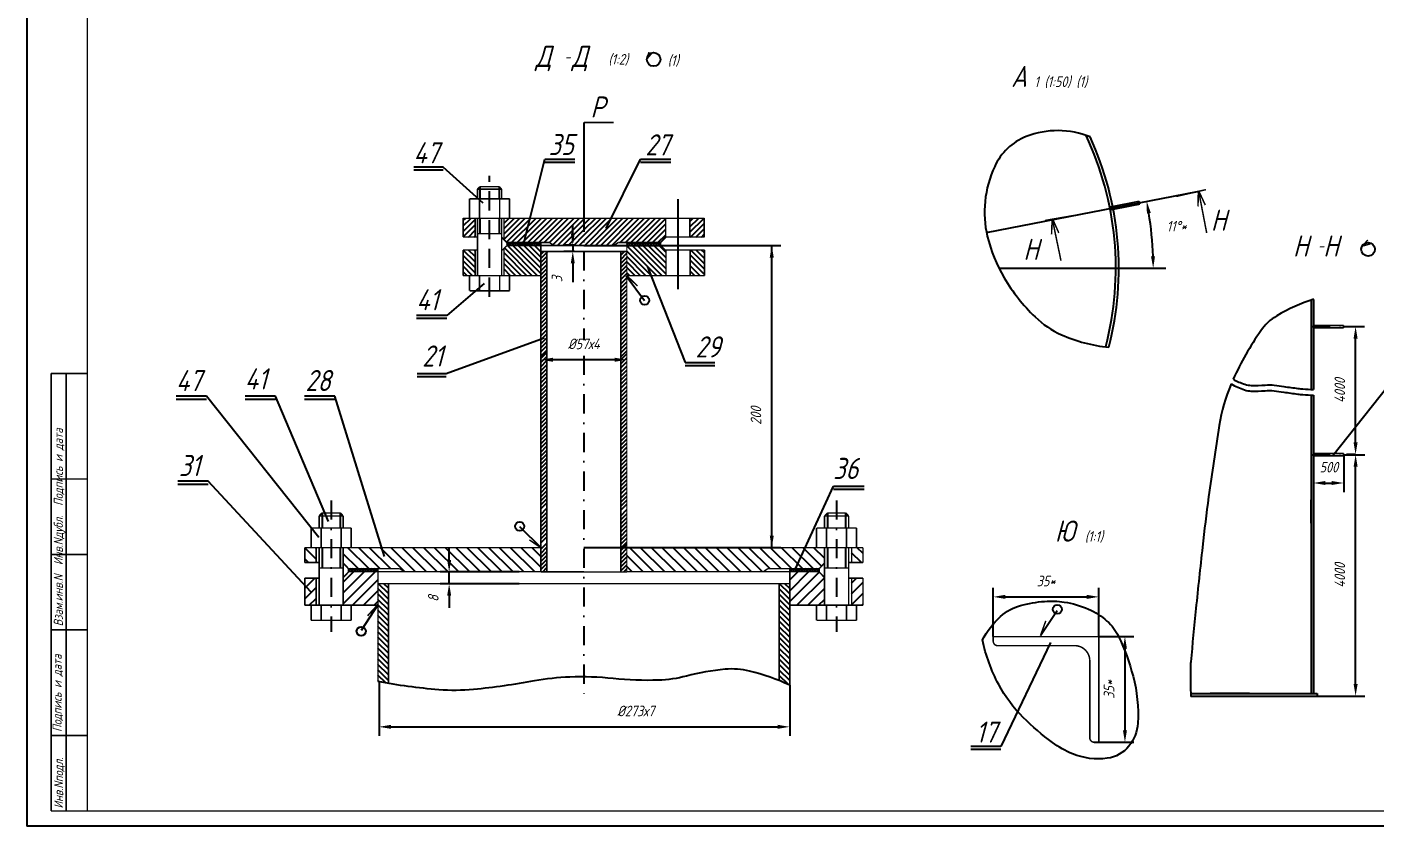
# Model space of a CAD drawing. Extents: x 626 to 1905, y 563 to 1774.
# Drawn here: x 626.7 to 1073.5, y 563.2 to 828 of the extents above; entities that cross this region are included whole.
import ezdxf
from ezdxf.enums import TextEntityAlignment as Align

# ---------------------------------------------------------------- set-up
doc = ezdxf.new("R2010")
doc.units = 0
doc.header["$LTSCALE"] = 0.5
doc.header["$MEASUREMENT"] = 0
doc.linetypes.add('DASHDOT', pattern=[25.4, 12.7, -6.35, 0, -6.35])
doc.linetypes.add('DASHED', pattern=[19.05, 12.7, -6.35])
doc.layers.get('0').update_dxf_attribs({"linetype": 'CONTINUOUS'})
doc.layers.get('DEFPOINTS').update_dxf_attribs({"linetype": 'CONTINUOUS'})
doc.styles.add('ROMANC', font='romanc', dxfattribs={"width": 0.8, "oblique": 15, "height": 3.5})
doc.dimstyles.get("Standard").update_dxf_attribs({"dimtxt": 0.18, "dimasz": 0.18, "dimexe": 0.18, "dimexo": 0.0625, "dimgap": 0.09, "dimtad": 0, "dimtih": 1, "dimtoh": 1, "dimdec": 4, "dimzin": 0, "dimtxsty": 'STANDARD', "dimcen": 0.09, "dimazin": 3, "dimtfac": 1, "dimtdec": 4, "dimtofl": 0, "dimtmove": 0, "dimatfit": 3, "dimtolj": 1, "dimtzin": 0})

# ---------------------------------------------------------------- blocks, each defined once
blk = doc.blocks.new('*X20')
at = {"color": 0}
for p, q in [((1499.02, 1236.34), (1501.02, 1238.34)), ((1499.02, 1235), (1501.02, 1237)), ((1499.02, 1233.65), (1501.02, 1235.65)), ((1499.02, 1232.3), (1501.02, 1234.3)), ((1499.02, 1230.95), (1501.02, 1232.95)), ((1499.02, 1229.61), (1501.02, 1231.61)), ((1499.02, 1228.26), (1501.02, 1230.26)), ((1499.02, 1226.91), (1501.02, 1228.91)), ((1499.02, 1225.57), (1501.02, 1227.57)), ((1499.02, 1224.22), (1501.02, 1226.22)), ((1499.02, 1222.87), (1501.02, 1224.87)), ((1499.02, 1221.53), (1501.02, 1223.53)), ((1499.02, 1220.18), (1501.02, 1222.18)), ((1499.02, 1218.83), (1501.02, 1220.83)), ((1499.02, 1217.48), (1501.02, 1219.48)), ((1499.02, 1216.14), (1501.02, 1218.14)), ((1499.02, 1214.79), (1501.02, 1216.79)), ((1499.02, 1213.44), (1501.02, 1215.44)), ((1499.02, 1212.1), (1501.02, 1214.1)), ((1499.02, 1210.75), (1501.02, 1212.75)), ((1499.02, 1209.4), (1501.02, 1211.4)), ((1499.02, 1208.05), (1501.02, 1210.05)), ((1499.02, 1206.71), (1501.02, 1208.71)), ((1499.02, 1205.36), (1501.02, 1207.36)), ((1499.02, 1204.01), (1501.02, 1206.01)), ((1499.02, 1202.67), (1501.02, 1204.67)), ((1499.02, 1201.32), (1501.02, 1203.32)), ((1499.02, 1199.97), (1501.02, 1201.97)), ((1499.02, 1198.63), (1501.02, 1200.63)), ((1499.02, 1197.28), (1501.02, 1199.28)), ((1499.02, 1195.93), (1501.02, 1197.93)), ((1499.02, 1194.58), (1501.02, 1196.58)), ((1499.02, 1193.24), (1501.02, 1195.24)), ((1499.02, 1191.89), (1501.02, 1193.89)), ((1499.02, 1190.54), (1501.02, 1192.54)), ((1499.02, 1189.2), (1501.02, 1191.2)), ((1499.02, 1187.85), (1501.02, 1189.85)), ((1499.02, 1186.5), (1501.02, 1188.5))]:
    blk.add_line(p, q, dxfattribs=at)
blk = doc.blocks.new('*X19')
at = {"color": 0}
for p, q in [((1525.52, 1235.9), (1527.52, 1237.9)), ((1525.52, 1234.55), (1527.52, 1236.55)), ((1525.52, 1233.21), (1527.52, 1235.21)), ((1525.52, 1231.86), (1527.52, 1233.86)), ((1525.52, 1230.51), (1527.52, 1232.51)), ((1525.52, 1229.17), (1527.52, 1231.17)), ((1525.52, 1227.82), (1527.52, 1229.82)), ((1525.52, 1226.47), (1527.52, 1228.47)), ((1525.52, 1225.13), (1527.52, 1227.13)), ((1525.52, 1223.78), (1527.52, 1225.78)), ((1525.52, 1222.43), (1527.52, 1224.43)), ((1525.52, 1221.08), (1527.52, 1223.08)), ((1525.52, 1219.74), (1527.52, 1221.74)), ((1525.52, 1218.39), (1527.52, 1220.39)), ((1525.52, 1217.04), (1527.52, 1219.04)), ((1525.52, 1215.7), (1527.52, 1217.7)), ((1525.52, 1214.35), (1527.52, 1216.35)), ((1525.52, 1213), (1527.52, 1215)), ((1525.52, 1211.66), (1527.52, 1213.66)), ((1525.52, 1210.31), (1527.52, 1212.31)), ((1525.52, 1208.96), (1527.52, 1210.96)), ((1525.52, 1207.61), (1527.52, 1209.61)), ((1525.52, 1206.27), (1527.52, 1208.27)), ((1525.52, 1204.92), (1527.52, 1206.92)), ((1525.52, 1203.57), (1527.52, 1205.57)), ((1525.52, 1202.23), (1527.52, 1204.23)), ((1525.52, 1200.88), (1527.52, 1202.88)), ((1525.52, 1199.53), (1527.52, 1201.53)), ((1525.52, 1198.18), (1527.52, 1200.18)), ((1525.52, 1196.84), (1527.52, 1198.84)), ((1525.52, 1195.49), (1527.52, 1197.49)), ((1525.52, 1194.14), (1527.52, 1196.14)), ((1525.52, 1192.8), (1527.52, 1194.8)), ((1525.52, 1191.45), (1527.52, 1193.45)), ((1525.52, 1190.1), (1527.52, 1192.1)), ((1525.52, 1188.76), (1527.52, 1190.76)), ((1525.52, 1187.41), (1527.52, 1189.41)), ((1525.52, 1186.06), (1527.52, 1188.06))]:
    blk.add_line(p, q, dxfattribs=at)
blk = doc.blocks.new('*X46')
at = {"color": 0}
for p, q in [((1303.65, 1253.36), (1306.16, 1255.87)), ((1303.65, 1255.15), (1304.37, 1255.87)), ((1343.65, 1252.05), (1347.47, 1255.87)), ((1343.65, 1253.84), (1345.67, 1255.87)), ((1343.65, 1255.64), (1343.88, 1255.87)), ((1343.65, 1250.25), (1349.27, 1255.87)), ((1343.65, 1248.45), (1351.06, 1255.87)), ((1343.92, 1246.93), (1352.86, 1255.87)), ((1345.71, 1246.93), (1354.65, 1255.87)), ((1347.51, 1246.93), (1356.45, 1255.87)), ((1349.31, 1246.93), (1358.25, 1255.87)), ((1351.1, 1246.93), (1360.04, 1255.87)), ((1352.9, 1246.93), (1361.84, 1255.87)), ((1355.64, 1247.87), (1363.64, 1255.87)), ((1357.43, 1247.87), (1365.43, 1255.87)), ((1359.23, 1247.87), (1367.23, 1255.87)), ((1361.02, 1247.87), (1369.02, 1255.87)), ((1362.82, 1247.87), (1370.78, 1255.84)), ((1378.78, 1254.86), (1379.8, 1255.87)), ((1378.78, 1253.06), (1381.6, 1255.87)), ((1378.78, 1251.27), (1383.39, 1255.87)), ((1303.65, 1251.56), (1307.6, 1255.51)), ((1303.65, 1249.76), (1307.6, 1253.71)), ((1305.36, 1249.68), (1307.6, 1251.92)), ((1364.62, 1247.87), (1370.78, 1254.04)), ((1366.41, 1247.87), (1370.78, 1252.25)), ((1378.99, 1249.68), (1383.53, 1254.22)), ((1380.79, 1249.68), (1383.53, 1252.42)), ((1307.15, 1249.68), (1307.6, 1250.12)), ((1368.21, 1247.87), (1370.78, 1250.45)), ((1382.59, 1249.68), (1383.53, 1250.63))]:
    blk.add_line(p, q, dxfattribs=at)
blk = doc.blocks.new('*X47')
at = {"color": 0}
for p, q in [((1317.2, 1248.95), (1324.12, 1255.87)), ((1317.2, 1250.74), (1322.33, 1255.87)), ((1317.2, 1252.54), (1320.53, 1255.87)), ((1317.2, 1254.33), (1318.73, 1255.87)), ((1318.03, 1247.98), (1325.92, 1255.87)), ((1319.71, 1247.87), (1327.71, 1255.87)), ((1321.51, 1247.87), (1329.51, 1255.87)), ((1323.31, 1247.87), (1331.31, 1255.87)), ((1325.1, 1247.87), (1333.1, 1255.87)), ((1326.9, 1247.87), (1334.9, 1255.87)), ((1328.69, 1247.87), (1336.69, 1255.87)), ((1330.49, 1247.87), (1338.49, 1255.87)), ((1332.27, 1247.85), (1340.29, 1255.87)), ((1333.33, 1247.12), (1342.08, 1255.87)), ((1334.88, 1246.87), (1343.65, 1255.64)), ((1336.67, 1246.87), (1343.65, 1253.84)), ((1338.47, 1246.87), (1343.65, 1252.05)), ((1340.27, 1246.87), (1343.65, 1250.25)), ((1342.06, 1246.87), (1343.65, 1248.45))]:
    blk.add_line(p, q, dxfattribs=at)
blk = doc.blocks.new('*X48')
at = {"color": 0}
for p, q in [((1318.15, 1247.21), (1318.82, 1247.87)), ((1318.79, 1246.87), (1318.15, 1247.51)), ((1319.69, 1246.87), (1318.69, 1247.87)), ((1318.71, 1246.87), (1319.71, 1247.87)), ((1320.58, 1246.87), (1319.58, 1247.87)), ((1319.61, 1246.87), (1320.61, 1247.87)), ((1321.48, 1246.87), (1320.48, 1247.87)), ((1320.51, 1246.87), (1321.51, 1247.87)), ((1322.38, 1246.87), (1321.38, 1247.87)), ((1321.41, 1246.87), (1322.41, 1247.87)), ((1323.28, 1246.87), (1322.28, 1247.87)), ((1322.31, 1246.87), (1323.31, 1247.87)), ((1324.18, 1246.87), (1323.18, 1247.87)), ((1323.2, 1246.87), (1324.2, 1247.87)), ((1325.07, 1246.87), (1324.07, 1247.87)), ((1324.1, 1246.87), (1325.1, 1247.87)), ((1325.97, 1246.87), (1324.97, 1247.87)), ((1325, 1246.87), (1326, 1247.87)), ((1326.87, 1246.87), (1325.87, 1247.87)), ((1325.9, 1246.87), (1326.9, 1247.87)), ((1327.77, 1246.87), (1326.77, 1247.87)), ((1326.8, 1246.87), (1327.8, 1247.87)), ((1328.67, 1246.87), (1327.67, 1247.87)), ((1327.69, 1246.87), (1328.69, 1247.87)), ((1329.4, 1247.04), (1328.56, 1247.87)), ((1328.59, 1246.87), (1329.4, 1247.67))]:
    blk.add_line(p, q, dxfattribs=at)
blk = doc.blocks.new('*X49')
at = {"color": 0}
for p, q in [((1357.9, 1247.44), (1358.33, 1247.87)), ((1358.24, 1246.93), (1357.9, 1247.28)), ((1359.14, 1246.93), (1358.2, 1247.87)), ((1358.29, 1246.93), (1359.23, 1247.87)), ((1360.04, 1246.93), (1359.1, 1247.87)), ((1359.19, 1246.93), (1360.13, 1247.87)), ((1360.93, 1246.93), (1359.99, 1247.87)), ((1360.08, 1246.93), (1361.02, 1247.87)), ((1361.83, 1246.93), (1360.89, 1247.87)), ((1360.98, 1246.93), (1361.92, 1247.87)), ((1362.73, 1246.93), (1361.79, 1247.87)), ((1361.88, 1246.93), (1362.82, 1247.87)), ((1363.63, 1246.93), (1362.69, 1247.87)), ((1362.78, 1246.93), (1363.72, 1247.87)), ((1364.53, 1246.93), (1363.59, 1247.87)), ((1363.68, 1246.93), (1364.62, 1247.87)), ((1365.42, 1246.93), (1364.48, 1247.87)), ((1364.57, 1246.93), (1365.51, 1247.87)), ((1366.32, 1246.93), (1365.38, 1247.87)), ((1365.47, 1246.93), (1366.41, 1247.87)), ((1367.22, 1246.93), (1366.28, 1247.87)), ((1366.37, 1246.93), (1367.31, 1247.87)), ((1368.12, 1246.93), (1367.18, 1247.87)), ((1367.27, 1246.93), (1368.21, 1247.87)), ((1369.02, 1246.93), (1368.08, 1247.87)), ((1368.17, 1246.93), (1369.11, 1247.87)), ((1369.12, 1247.73), (1368.97, 1247.87)), ((1369.06, 1246.93), (1369.12, 1246.99))]:
    blk.add_line(p, q, dxfattribs=at)
blk = doc.blocks.new('*X58')
at = {"color": 0}
for p, q in [((1329.4, 1146.2), (1331.4, 1148.2)), ((1329.4, 1144.85), (1331.4, 1146.85)), ((1329.4, 1143.5), (1331.4, 1145.5)), ((1329.4, 1142.16), (1331.4, 1144.16)), ((1355.9, 1145.76), (1357.9, 1147.76)), ((1355.9, 1144.41), (1357.9, 1146.41)), ((1355.9, 1143.06), (1357.9, 1145.06)), ((1329.4, 1140.81), (1331.4, 1142.81)), ((1329.4, 1139.46), (1331.4, 1141.46)), ((1330.01, 1138.73), (1331.4, 1140.12)), ((1355.9, 1141.72), (1357.9, 1143.72)), ((1355.9, 1140.37), (1357.9, 1142.37)), ((1355.9, 1139.02), (1357.9, 1141.02)), ((1356.95, 1138.73), (1357.9, 1139.67)), ((1331.36, 1138.73), (1331.4, 1138.77))]:
    blk.add_line(p, q, dxfattribs=at)
blk = doc.blocks.new('*X75')
at = {"color": 0}
for p, q in [((700.09, 1006.16), (696.34, 1009.91)), ((700.09, 1009.76), (698.43, 1011.41)), ((718.21, 1002.41), (709.09, 1011.53)), ((720.59, 1003.62), (710.82, 1013.39)), ((720.59, 1007.22), (714.25, 1013.55)), ((720.59, 1010.81), (717.84, 1013.55)), ((865.49, 1002.41), (857.09, 1010.81)), ((868.59, 1002.9), (857.93, 1013.55)), ((868.59, 1006.49), (861.53, 1013.55)), ((868.59, 1010.08), (865.12, 1013.55)), ((881.34, 1008.11), (878.04, 1011.41)), ((700.09, 1002.57), (696.34, 1006.32)), ((714.62, 1002.41), (709.09, 1007.94)), ((861.89, 1002.41), (857.09, 1007.22)), ((881.34, 1004.52), (877.59, 1008.27)), ((696.66, 1002.41), (696.34, 1002.73)), ((711.02, 1002.41), (709.09, 1004.35)), ((858.3, 1002.41), (857.09, 1003.62)), ((879.85, 1002.41), (877.59, 1004.68))]:
    blk.add_line(p, q, dxfattribs=at)
blk = doc.blocks.new('*X76')
at = {"color": 0}
for p, q in [((720.59, 1006.16), (723.98, 1009.55)), ((720.59, 1007.95), (722.18, 1009.55)), ((720.59, 1004.36), (724.09, 1007.86)), ((720.59, 1002.57), (724.09, 1006.07)), ((853.59, 1008.05), (855.09, 1009.55)), ((853.59, 1006.25), (856.89, 1009.55)), ((853.59, 1004.45), (857.09, 1007.95)), ((853.59, 1002.66), (857.09, 1006.16)), ((720.59, 1000.77), (724.09, 1004.27)), ((720.59, 998.97), (724.09, 1002.47)), ((853.59, 1000.86), (857.09, 1004.36)), ((853.59, 999.07), (857.09, 1002.57)), ((720.59, 997.18), (724.09, 1000.68)), ((720.59, 995.38), (724.09, 998.88)), ((720.59, 993.58), (724.09, 997.08)), ((853.59, 997.27), (857.09, 1000.77)), ((853.59, 995.47), (857.09, 998.97)), ((853.59, 993.68), (857.09, 997.18)), ((720.59, 991.79), (724.09, 995.29)), ((720.59, 989.99), (724.09, 993.49)), ((853.59, 991.88), (857.09, 995.38)), ((853.59, 990.08), (857.09, 993.58)), ((720.59, 988.2), (724.09, 991.7)), ((720.59, 986.4), (724.09, 989.9)), ((720.59, 984.6), (724.09, 988.1)), ((853.59, 988.29), (857.09, 991.79)), ((853.59, 986.49), (857.09, 989.99)), ((853.59, 984.7), (857.09, 988.2)), ((720.59, 982.81), (724.09, 986.31)), ((720.59, 981.01), (724.09, 984.51)), ((853.59, 982.9), (857.09, 986.4)), ((853.59, 981.1), (857.09, 984.6)), ((720.59, 979.22), (724.09, 982.72)), ((720.59, 977.42), (724.09, 980.92)), ((721.06, 976.1), (724.09, 979.12)), ((853.59, 979.31), (857.09, 982.81)), ((853.59, 977.51), (857.09, 981.01)), ((854.52, 976.65), (857.09, 979.22)), ((856.71, 977.05), (857.09, 977.42))]:
    blk.add_line(p, q, dxfattribs=at)
blk = doc.blocks.new('*X74')
at = {"color": 0}
for p, q in [((696.34, 1019.62), (698.2, 1021.49)), ((696.85, 1016.55), (700.09, 1019.78)), ((709.09, 1018.01), (712.57, 1021.49)), ((710.04, 1015.37), (716.16, 1021.49)), ((712.82, 1014.55), (719.76, 1021.49)), ((716.41, 1014.55), (723.35, 1021.49)), ((720, 1014.55), (726.94, 1021.49)), ((723.59, 1014.55), (730.53, 1021.49)), ((727.18, 1014.55), (734.12, 1021.49)), ((729.78, 1013.55), (737.72, 1021.49)), ((733.37, 1013.55), (741.31, 1021.49)), ((736.96, 1013.55), (744.9, 1021.49)), ((740.55, 1013.55), (748.49, 1021.49)), ((744.14, 1013.55), (752.08, 1021.49)), ((747.74, 1013.55), (755.68, 1021.49)), ((751.33, 1013.55), (759.27, 1021.49)), ((754.92, 1013.55), (762.86, 1021.49)), ((758.51, 1013.55), (766.45, 1021.49)), ((762.1, 1013.55), (770.04, 1021.49)), ((765.7, 1013.55), (773.64, 1021.49)), ((769.29, 1013.55), (774.59, 1018.85)), ((803.09, 1018.61), (805.97, 1021.49)), ((803.09, 1015.02), (809.56, 1021.49)), ((805.21, 1013.55), (813.15, 1021.49)), ((808.8, 1013.55), (816.74, 1021.49)), ((812.39, 1013.55), (820.33, 1021.49)), ((815.99, 1013.55), (823.93, 1021.49)), ((819.58, 1013.55), (827.52, 1021.49)), ((823.17, 1013.55), (831.11, 1021.49)), ((826.76, 1013.55), (834.7, 1021.49)), ((830.35, 1013.55), (838.29, 1021.49)), ((833.95, 1013.55), (841.89, 1021.49)), ((837.54, 1013.55), (845.48, 1021.49)), ((841.13, 1013.55), (849.07, 1021.49)), ((844.72, 1013.55), (852.66, 1021.49)), ((848.32, 1013.55), (856.26, 1021.49)), ((852.91, 1014.55), (859.85, 1021.49)), ((856.5, 1014.55), (863.44, 1021.49)), ((860.09, 1014.55), (867.03, 1021.49)), ((863.68, 1014.55), (868.59, 1019.45)), ((877.59, 1021.27), (877.81, 1021.49)), ((877.59, 1017.68), (881.34, 1021.43)), ((772.88, 1013.55), (774.59, 1015.26)), ((880.05, 1016.55), (881.34, 1017.83))]:
    blk.add_line(p, q, dxfattribs=at)
blk = doc.blocks.new('*X77')
at = {"color": 0}
for p, q in [((710.84, 1014.37), (711.02, 1014.55)), ((711.56, 1013.55), (710.84, 1014.27)), ((710.92, 1013.55), (711.92, 1014.55)), ((712.45, 1013.55), (711.45, 1014.55)), ((711.82, 1013.55), (712.82, 1014.55)), ((713.35, 1013.55), (712.35, 1014.55)), ((712.71, 1013.55), (713.71, 1014.55)), ((714.25, 1013.55), (713.25, 1014.55)), ((713.61, 1013.55), (714.61, 1014.55)), ((715.15, 1013.55), (714.15, 1014.55)), ((714.51, 1013.55), (715.51, 1014.55)), ((716.05, 1013.55), (715.05, 1014.55)), ((715.41, 1013.55), (716.41, 1014.55)), ((716.94, 1013.55), (715.94, 1014.55)), ((716.31, 1013.55), (717.31, 1014.55)), ((717.84, 1013.55), (716.84, 1014.55)), ((717.2, 1013.55), (718.2, 1014.55)), ((718.74, 1013.55), (717.74, 1014.55)), ((718.1, 1013.55), (719.1, 1014.55)), ((719.64, 1013.55), (718.64, 1014.55)), ((719, 1013.55), (720, 1014.55)), ((720.54, 1013.55), (719.54, 1014.55)), ((720.59, 1014.4), (720.43, 1014.55)), ((857.09, 1014.24), (857.4, 1014.55)), ((857.93, 1013.55), (857.09, 1014.4)), ((857.3, 1013.55), (858.3, 1014.55)), ((858.83, 1013.55), (857.83, 1014.55)), ((858.19, 1013.55), (859.19, 1014.55)), ((859.73, 1013.55), (858.73, 1014.55)), ((859.09, 1013.55), (860.09, 1014.55)), ((860.63, 1013.55), (859.63, 1014.55)), ((859.99, 1013.55), (860.99, 1014.55)), ((861.53, 1013.55), (860.53, 1014.55)), ((860.89, 1013.55), (861.89, 1014.55)), ((862.42, 1013.55), (861.42, 1014.55)), ((861.79, 1013.55), (862.79, 1014.55)), ((863.32, 1013.55), (862.32, 1014.55)), ((862.68, 1013.55), (863.68, 1014.55)), ((864.22, 1013.55), (863.22, 1014.55)), ((863.58, 1013.55), (864.58, 1014.55)), ((865.12, 1013.55), (864.12, 1014.55)), ((864.48, 1013.55), (865.48, 1014.55)), ((866.02, 1013.55), (865.02, 1014.55)), ((865.38, 1013.55), (866.38, 1014.55)), ((866.83, 1013.64), (865.91, 1014.55)), ((866.83, 1014.53), (866.81, 1014.55)), ((719.9, 1013.55), (720.59, 1014.24)), ((866.28, 1013.55), (866.83, 1014.11))]:
    blk.add_line(p, q, dxfattribs=at)
blk = doc.blocks.new('*D78')
at = {"color": 0, "linetype": 'BYBLOCK'}
for p, q in [((1639.75, 1017.43), (1639.75, 1021.43)), ((1663, 1013.43), (1636.75, 1013.43)), ((1639.75, 1009.53), (1639.75, 1013.43)), ((1663, 1009.53), (1636.75, 1009.53)), ((1639.75, 1005.53), (1639.75, 1001.53))]:
    blk.add_line(p, q, dxfattribs=at)
for points in [[(1639.08, 1017.43), (1640.42, 1017.43), (1639.75, 1013.43)], [(1639.08, 1005.53), (1640.42, 1005.53), (1639.75, 1009.53)]]:
    blk.add_solid(points, dxfattribs=at)
at = {"layer": 'DEFPOINTS', "color": 0, "linetype": 'BYBLOCK'}
for p in [(1639.75, 1013.43), (1663, 1013.43), (1663, 1009.53)]:
    blk.add_point(p, dxfattribs=at)
at = {"color": 0, "linetype": 'BYBLOCK', "style": 'ROMANC', "oblique": 15, "width": 0.8}
blk.add_text('8', height=3.5, rotation=90, dxfattribs=at).set_placement((1636.25, 1004.65), align=Align.CENTER)
blk = doc.blocks.new('*D79')
at = {"color": 0, "linetype": 'BYBLOCK'}
for p, q in [((1032.95, 933.97), (1032.95, 916.03)), ((1169.08, 932.8), (1169.08, 916.03)), ((1036.95, 919.03), (1165.08, 919.03))]:
    blk.add_line(p, q, dxfattribs=at)
for points in [[(1036.95, 919.7), (1036.95, 918.36), (1032.95, 919.03)], [(1165.08, 919.7), (1165.08, 918.36), (1169.08, 919.03)]]:
    blk.add_solid(points, dxfattribs=at)
at = {"layer": 'DEFPOINTS', "color": 0, "linetype": 'BYBLOCK'}
for p in [(1032.95, 933.97), (1169.08, 932.8), (1169.08, 919.03)]:
    blk.add_point(p, dxfattribs=at)
at = {"color": 0, "linetype": 'BYBLOCK', "style": 'ROMANC', "oblique": 15, "width": 0.8}
blk.add_text('%%c273х7', height=3.5, dxfattribs=at).set_placement((1118.03, 922.53), align=Align.CENTER)
blk = doc.blocks.new('*D122')
at = {"color": 0, "linetype": 'BYBLOCK'}
for p, q in [((1367.11, 874.43), (1374.1, 874.43)), ((1371.1, 798.43), (1371.1, 870.43)), ((1358.33, 794.43), (1374.1, 794.43))]:
    blk.add_line(p, q, dxfattribs=at)
for points in [[(1370.43, 870.43), (1371.77, 870.43), (1371.1, 874.43)], [(1370.43, 798.43), (1371.77, 798.43), (1371.1, 794.43)]]:
    blk.add_solid(points, dxfattribs=at)
at = {"layer": 'DEFPOINTS', "color": 0, "linetype": 'BYBLOCK'}
for p in [(1367.11, 874.43), (1371.1, 874.43), (1358.33, 794.43)]:
    blk.add_point(p, dxfattribs=at)
at = {"color": 0, "linetype": 'BYBLOCK', "style": 'ROMANC', "oblique": 15, "width": 0.8}
blk.add_text('4000', height=3.5, rotation=90, dxfattribs=at).set_placement((1367.6, 834.43), align=Align.CENTER)
blk = doc.blocks.new('*D123')
at = {"color": 0, "linetype": 'BYBLOCK'}
for p, q in [((1367.11, 916.87), (1374.09, 916.87)), ((1371.09, 878.5), (1371.09, 912.87)), ((1371.09, 874.5), (1368.09, 874.5))]:
    blk.add_line(p, q, dxfattribs=at)
for points in [[(1370.42, 912.87), (1371.76, 912.87), (1371.09, 916.87)], [(1370.42, 878.5), (1371.76, 878.5), (1371.09, 874.5)]]:
    blk.add_solid(points, dxfattribs=at)
at = {"layer": 'DEFPOINTS', "color": 0, "linetype": 'BYBLOCK'}
for p in [(1367.11, 916.87), (1371.09, 916.87), (1371.09, 874.5)]:
    blk.add_point(p, dxfattribs=at)
at = {"color": 0, "linetype": 'BYBLOCK', "style": 'ROMANC', "oblique": 15, "width": 0.8}
blk.add_text('4000', height=3.5, rotation=90, dxfattribs=at).set_placement((1367.59, 895.68), align=Align.CENTER)
blk = doc.blocks.new('*D124')
at = {"color": 0, "linetype": 'BYBLOCK'}
for p, q in [((1357.09, 874.31), (1357.09, 862.04)), ((1367.14, 874.31), (1367.14, 862.04)), ((1361.09, 865.04), (1363.14, 865.04))]:
    blk.add_line(p, q, dxfattribs=at)
for points in [[(1361.09, 865.71), (1361.09, 864.37), (1357.09, 865.04)], [(1363.14, 865.71), (1363.14, 864.37), (1367.14, 865.04)]]:
    blk.add_solid(points, dxfattribs=at)
at = {"layer": 'DEFPOINTS', "color": 0, "linetype": 'BYBLOCK'}
for p in [(1357.09, 874.31), (1367.14, 874.31), (1367.14, 865.04)]:
    blk.add_point(p, dxfattribs=at)
at = {"color": 0, "linetype": 'BYBLOCK', "style": 'ROMANC', "oblique": 15, "width": 0.8}
blk.add_text('500', height=3.5, dxfattribs=at).set_placement((1362.22, 868.54), align=Align.CENTER)
blk = doc.blocks.new('*D125')
at = {"color": 0, "linetype": 'BYBLOCK'}
for p, q in [((1350.21, 710.59), (1350.21, 726.75)), ((1385.21, 710.59), (1385.21, 726.75)), ((1354.21, 723.75), (1381.21, 723.75))]:
    blk.add_line(p, q, dxfattribs=at)
for points in [[(1354.21, 724.42), (1354.21, 723.08), (1350.21, 723.75)], [(1381.21, 724.42), (1381.21, 723.08), (1385.21, 723.75)]]:
    blk.add_solid(points, dxfattribs=at)
at = {"layer": 'DEFPOINTS', "color": 0, "linetype": 'BYBLOCK'}
for p in [(1385.21, 723.75), (1350.21, 710.59), (1385.21, 710.59)]:
    blk.add_point(p, dxfattribs=at)
at = {"color": 0, "linetype": 'BYBLOCK', "style": 'ROMANC', "oblique": 15, "width": 0.8}
blk.add_text('35*', height=3.5, dxfattribs=at).set_placement((1367.71, 727.25), align=Align.CENTER)
blk = doc.blocks.new('*D126')
at = {"color": 0, "linetype": 'BYBLOCK'}
for p, q in [((1385.21, 710.59), (1396.86, 710.59)), ((1393.86, 706.59), (1393.86, 679.57)), ((1383.71, 675.57), (1396.86, 675.57))]:
    blk.add_line(p, q, dxfattribs=at)
for points in [[(1393.19, 706.59), (1394.53, 706.59), (1393.86, 710.59)], [(1393.19, 679.57), (1394.53, 679.57), (1393.86, 675.57)]]:
    blk.add_solid(points, dxfattribs=at)
at = {"layer": 'DEFPOINTS', "color": 0, "linetype": 'BYBLOCK'}
for p in [(1385.21, 710.59), (1383.71, 675.57), (1393.86, 675.57)]:
    blk.add_point(p, dxfattribs=at)
at = {"color": 0, "linetype": 'BYBLOCK', "style": 'ROMANC', "oblique": 15, "width": 0.8}
blk.add_text('35*', height=3.5, rotation=90, dxfattribs=at).set_placement((1390.36, 693.08), align=Align.CENTER)

msp = doc.modelspace()

# ---------------------------------------------------------------- linework, layer by layer
for p, q in [((626.71, 1157.2), (626.71, 563.2)), ((791.23, 755.97), (798.3, 784.27)), ((798.3, 784.27), (808.35, 784.27)), ((798.3, 783.27), (808.35, 783.27)), ((818.63, 761.22), (830.05, 784.27)), ((830.05, 784.27), (840.1, 784.27)), ((830.05, 783.27), (840.1, 783.27)), ((764.71, 781.53), (754.89, 781.53)), ((764.71, 780.53), (754.89, 780.53)), ((777.95, 769.66), (764.71, 781.53)), ((776.82, 775.15), (776.82, 771.19)), ((783.23, 775.15), (783.23, 771.19)), ((944.75218, 759.86895), (1014.65381, 773.53536)), ((776.82, 764.33), (776.82, 759.46)), ((783.23, 764.33), (783.23, 759.76)), ((832.38, 748.59), (844.85, 716.8)), ((948.89301, 748.05), (1004.2, 748.05)), ((778.21, 742.96), (765.87, 732.46)), ((825.26425, 745.50102), (831.41504, 737.42662)), ((1052.30845, 737.49094), (1052.30845, 707.88303)), ((1053.10845, 737.75197), (1053.10845, 707.83956)), ((765.87, 732.46), (755.83, 732.46)), ((765.87, 731.46), (755.83, 731.46)), ((798.08, 724.93), (765.65, 713.06)), ((844.85, 716.8), (854.74, 716.8)), ((844.85, 715.8), (854.74, 715.8)), ((1059.48, 685.97), (1082.86, 715.37)), ((765.65, 713.06), (756.05, 713.06)), ((765.65, 712.06), (756.05, 712.06)), ((1052.30845, 706.00848), (1052.30845, 607.08)), ((1053.10845, 705.96547), (1053.10845, 617.19)), ((686.23, 705.62), (676.13, 705.62)), ((686.23, 704.62), (676.13, 704.62)), ((723.46, 658.85), (686.23, 705.62)), ((709.1, 705.62), (698.99, 705.62)), ((709.1, 704.62), (698.99, 704.62)), ((726.65, 664.17), (709.1, 705.62)), ((728.77, 705.62), (718.67, 705.62)), ((728.77, 704.62), (718.67, 704.62)), ((745.26, 652.48), (728.77, 705.62)), ((686.76, 677.45), (676.66, 677.45)), ((686.76, 676.45), (676.66, 676.45)), ((720.8, 640.78), (686.76, 677.45)), ((881.3, 648.22), (894.06, 675.86)), ((894.06, 675.86), (904.17, 675.86)), ((894.06, 674.86), (904.17, 674.86)), ((724.58, 666.97), (724.58, 662.16)), ((730.56, 666.8), (730.56, 661.82)), ((892.01, 666.8), (892.01, 661.82)), ((897.99, 666.97), (897.99, 662.16)), ((797.39, 655.21), (790.04, 662.35)), ((724.58, 655.52), (724.58, 648.55)), ((730.56, 655.52), (730.56, 648.88)), ((892.01, 655.52), (892.01, 648.88)), ((897.99, 655.52), (897.99, 648.55)), ((1053.10845, 641.80986), (1053.10845, 612.89)), ((742.99906, 636.56461), (737.44443, 627.95367)), ((962.64621, 626.34197), (968.195, 634.65955)), ((965.98666, 623.99155), (949.50433, 589.55176)), ((1053.10845, 616.97), (1053.10845, 607.08)), ((1012.42776, 607.08), (1054.30845, 607.08)), ((1012.44535, 606.28), (1054.30845, 606.28)), ((1054.30845, 607.08), (1054.30845, 606.28)), ((949.50433, 589.55176), (939.51505, 589.55176)), ((949.50433, 588.55176), (939.51505, 588.55176)), ((1467.71, 563.2), (626.71, 563.2))]:
    msp.add_line(p, q)
at = {"linetype": 'CONTINUOUS'}
msp.add_line((811.285, 796.39), (811.285, 764.602), dxfattribs=at)
at = {"color": 0, "linetype": 'DASHED'}
msp.add_line((780.035, 738.64742), (780.035, 778.73264), dxfattribs=at)
at = {"color": 0, "linetype": 'BYBLOCK'}
for p, q in [((842.535, 741.1), (842.535, 770.98)), ((807.617, 758.305), (807.617, 762.305)), ((808.394, 755.685), (804.617, 755.685)), ((807.617, 756.825), (807.617, 758.846)), ((807.617, 755.685), (807.617, 753.664)), ((811.285, 755.662), (876.57, 755.662)), ((873.57, 655.462), (873.57, 755.662)), ((808.238, 753.664), (804.617, 753.664)), ((873.57, 718.99), (873.57, 751.602)), ((807.617, 749.664), (807.617, 745.664)), ((807.617, 745.664), (807.617, 743.42746)), ((821.535, 717.75), (801.035, 717.75)), ((1052.33149, 663.52753), (1052.33149, 671.36662)), ((811.285, 655.462), (876.57, 655.462)), ((1031.90845, 607.08), (1018.86867, 607.08))]:
    msp.add_line(p, q, dxfattribs=at)
at = {"linetype": 'DASHDOT'}
for p, q in [((811.285, 766.49), (811.285, 724.27)), ((1052.2869, 728.72), (1063.60923, 728.72)), ((811.285, 719.09), (811.285, 606.07)), ((1052.2869, 686.28), (1063.60923, 686.28)), ((727.535, 671.1), (727.535, 627.53)), ((895.035, 671.1), (895.035, 627.53))]:
    msp.add_line(p, q, dxfattribs=at)
at = {"color": 0}
for p, q in [((795.95568, 745.602), (785.95568, 755.602)), ((797.026, 746.32773), (787.75173, 755.602)), ((797.026, 748.12378), (789.54778, 755.602)), ((797.026, 749.91983), (791.34383, 755.602)), ((797.026, 751.71588), (793.13988, 755.602)), ((797.026, 753.51193), (794.93593, 755.602)), ((797.026, 755.30798), (796.73198, 755.602)), ((835.4688, 745.602), (825.526, 755.5448)), ((837.26486, 745.602), (827.26486, 755.602)), ((838.535, 746.12791), (829.06091, 755.602)), ((838.535, 747.92396), (830.85696, 755.602)), ((838.535, 749.72001), (832.65301, 755.602)), ((838.535, 751.51606), (834.44906, 755.602)), ((838.535, 753.31211), (836.24511, 755.602)), ((775.235, 748.36216), (771.285, 752.31216)), ((775.235, 750.15822), (771.29122, 754.102)), ((775.235, 751.95427), (773.08727, 754.102)), ((775.235, 753.75032), (774.88332, 754.102)), ((792.36357, 745.602), (784.835, 753.13057)), ((790.56752, 745.602), (784.835, 751.33452)), ((794.15963, 745.602), (784.97255, 754.78908)), ((799.33928, 753.611), (797.026, 751.29772)), ((797.99225, 753.611), (797.026, 752.64475)), ((799.026, 751.95068), (797.026, 749.95068)), ((823.535, 752.36954), (824.77646, 753.611)), ((823.535, 751.0225), (825.535, 753.0225)), ((823.535, 749.67546), (825.535, 751.67546)), ((833.67275, 745.602), (825.526, 753.74875)), ((831.8767, 745.602), (825.526, 751.9527)), ((851.285, 747.74632), (846.535, 752.49632)), ((851.285, 745.95027), (846.535, 750.70027)), ((851.285, 749.54237), (846.72537, 754.102)), ((851.285, 751.33842), (848.52142, 754.102)), ((851.285, 753.13447), (850.31747, 754.102)), ((775.235, 746.56611), (771.285, 750.51611)), ((774.40306, 745.602), (771.285, 748.72006)), ((772.60701, 745.602), (771.285, 746.92401)), ((788.77147, 745.602), (784.835, 749.53847)), ((786.97542, 745.602), (784.835, 747.74242)), ((799.026, 750.60364), (797.026, 748.60364)), ((799.026, 749.2566), (797.026, 747.2566)), ((799.026, 747.90956), (797.026, 745.90956)), ((799.026, 746.56252), (797.026, 744.56252)), ((823.535, 748.32842), (825.535, 750.32842)), ((823.535, 746.98138), (825.535, 748.98138)), ((823.535, 745.63434), (825.535, 747.63434)), ((823.535, 744.28731), (825.535, 746.28731)), ((830.08065, 745.602), (825.526, 750.15665)), ((828.2846, 745.602), (825.526, 748.3606)), ((826.48855, 745.602), (825.526, 746.56455)), ((849.83721, 745.602), (846.535, 748.90421)), ((848.04116, 745.602), (846.535, 747.10816)), ((799.026, 745.21548), (797.026, 743.21548)), ((799.026, 743.86845), (797.026, 741.86845)), ((799.026, 742.52141), (797.026, 740.52141)), ((823.535, 742.94027), (825.535, 744.94027)), ((823.535, 741.59323), (825.535, 743.59323)), ((823.535, 740.24619), (825.535, 742.24619)), ((799.026, 741.17437), (797.026, 739.17437)), ((799.026, 739.82733), (797.026, 737.82733)), ((799.026, 738.48029), (797.026, 736.48029)), ((823.535, 738.89915), (825.535, 740.89915)), ((823.535, 737.55211), (825.535, 739.55211)), ((823.535, 736.20507), (825.535, 738.20507)), ((799.026, 737.13325), (797.026, 735.13325)), ((799.026, 735.78622), (797.026, 733.78622)), ((799.026, 734.43918), (797.026, 732.43918)), ((799.026, 733.09214), (797.026, 731.09214)), ((823.535, 734.85804), (825.535, 736.85804)), ((823.535, 733.511), (825.535, 735.511)), ((823.535, 732.16396), (825.535, 734.16396)), ((823.535, 730.81692), (825.535, 732.81692)), ((799.026, 731.7451), (797.026, 729.7451)), ((799.026, 730.39806), (797.026, 728.39806)), ((799.026, 729.05102), (797.026, 727.05102)), ((823.535, 729.46988), (825.535, 731.46988)), ((823.535, 728.12284), (825.535, 730.12284)), ((823.535, 726.77581), (825.535, 728.77581)), ((799.026, 727.70399), (797.026, 725.70399)), ((799.026, 726.35299), (797.026, 724.35299)), ((799.026, 725.00991), (797.026, 723.00991)), ((823.535, 725.42877), (825.535, 727.42877)), ((823.535, 724.08173), (825.535, 726.08173)), ((823.535, 722.73469), (825.535, 724.73469)), ((799.026, 723.66287), (797.026, 721.66287)), ((799.026, 722.31583), (797.026, 720.31583)), ((799.026, 720.96879), (797.026, 718.96879)), ((823.535, 721.38765), (825.535, 723.38765)), ((823.535, 720.04061), (825.535, 722.04061)), ((823.535, 718.69358), (825.535, 720.69358)), ((797.035, 666.50027), (799.035, 668.50027)), ((797.035, 665.15323), (799.035, 667.15323)), ((797.035, 663.80619), (799.035, 665.80619)), ((823.535, 666.0595), (825.535, 668.0595)), ((823.535, 664.71246), (825.535, 666.71246)), ((797.035, 662.45915), (799.035, 664.45915)), ((797.035, 661.11211), (799.035, 663.11211)), ((797.035, 659.76507), (799.035, 661.76507)), ((823.535, 663.36542), (825.535, 665.36542)), ((823.535, 662.01838), (825.535, 664.01838)), ((823.535, 660.67134), (825.535, 662.67134)), ((823.535, 659.32431), (825.535, 661.32431)), ((797.035, 658.41804), (799.035, 660.41804)), ((797.035, 657.071), (799.035, 659.071)), ((823.535, 657.97727), (825.535, 659.97727)), ((823.535, 656.63023), (825.535, 658.63023)), ((823.535, 655.28319), (825.535, 657.28319))]:
    msp.add_line(p, q, dxfattribs=at)
at = {"const_width": 0.5}
for points in [[(646.71, 568.2), (646.71, 1152.2)], [(832.12601, 817.39891), (833.76604, 819.30291)], [(832.16, 817.38), (832.89363, 819.71429)], [(1007.14183, 807.14), (1007.14183, 807.14)], [(811.285, 796.39), (821.19, 796.39)], [(775.99, 774.27), (776.822, 775.102)], [(776.035, 774.302), (784.035, 774.302)], [(776.822, 775.102), (783.238, 775.102)], [(784.07, 774.27), (783.238, 775.102)], [(1017.46222, 774.11862), (1007.63067, 771.874)], [(1014.95106, 773.6006), (1014.8364, 768.53497)], [(1015.04104, 773.70133), (1017.71625, 759.77662)], [(1015.11574, 773.63485), (1017.2403, 769.03484)], [(773.405, 771.102), (786.665, 771.102)], [(985.58347, 768.36131), (995.39776, 770.28009)], [(985.77534, 767.37989), (995.58964, 769.29868)], [(771.285, 764.75), (771.285, 758.408)], [(771.285, 764.602), (851.175, 764.602)], [(851.175, 764.75), (851.175, 758.408)], [(964.14309, 763.9048), (974.08169, 765.61421)], [(966.49514, 764.36073), (966.30324, 759.29743)], [(966.53853, 764.45083), (969.42476, 750.56832)], [(966.66033, 764.39246), (968.71449, 759.76059)], [(776.035, 759.532), (784.035, 759.532)], [(771.285, 758.408), (776.035, 758.408)], [(785.748, 756.636), (783.97479, 758.408)], [(784.035, 758.408), (784.285, 758.408)], [(785.748, 755.564), (784.278, 754.095)], [(785.785, 756.602), (799.87756, 756.602)], [(785.785, 755.602), (836.785, 755.602)], [(785.79, 756.62), (785.79, 755.64)], [(799.87756, 756.602), (801.33, 755.6)], [(822.66244, 756.602), (821.21, 755.6)], [(836.755, 756.602), (822.66244, 756.602)], [(836.72, 756.636), (838.49321, 758.408)], [(836.72, 755.564), (838.19, 754.095)], [(836.76, 756.62), (836.76, 755.66)], [(851.175, 758.408), (838.175, 758.408)], [(838.183, 758.408), (851.285, 758.408)], [(1069.48601, 755.55891), (1071.12604, 757.46291)], [(1069.54526, 755.46681), (1071.95784, 756.16991)], [(771.285, 745.602), (771.285, 754.102)], [(771.285, 754.102), (776.035, 754.102)], [(784.035, 754.102), (784.285, 754.102)], [(797.026, 753.611), (825.526, 753.611)], [(838.183, 754.102), (851.285, 754.102)], [(851.285, 745.602), (851.285, 754.102)], [(771.285, 745.602), (797.026, 745.602)], [(825.45829, 745.67651), (829.07912, 742.18455)], [(825.526, 745.602), (851.285, 745.602)], [(773.405, 740.602), (786.665, 740.602)], [(1053.0869, 729.12), (1053.0869, 728.32)], [(1063.0869, 729.12), (1063.0869, 728.32)], [(634.71, 568.2), (634.71, 713.2)], [(646.71, 713.2), (634.71, 713.2)], [(639.71, 568.2), (639.71, 713.2)], [(1053.0869, 686.68), (1053.0869, 685.88)], [(1063.0869, 686.68), (1063.0869, 685.88)], [(646.71, 678.2), (634.71, 678.2)], [(723.52, 665.96), (724.51198, 666.962)], [(731.535, 665.962), (723.535, 665.962)], [(730.54802, 666.962), (724.51198, 666.962)], [(731.54, 665.96), (730.54802, 666.962)], [(891.03, 665.96), (892.02198, 666.962)], [(891.035, 665.962), (899.035, 665.962)], [(892.02198, 666.962), (898.05802, 666.962)], [(899.05, 665.96), (898.05802, 666.962)], [(734.165, 661.962), (720.905, 661.962)], [(888.405, 661.962), (901.665, 661.962)], [(797.39, 655.21), (793.24, 658.03)], [(646.71, 653.2), (634.71, 653.2)], [(797.035, 655.462), (718.785, 655.462)], [(903.785, 655.462), (825.535, 655.462)], [(731.535, 648.712), (723.535, 648.712)], [(733.285, 648.522), (731.535, 650.31049)], [(733.29, 648.54), (733.29, 647.38)], [(750.28, 648.53), (751.73, 647.52)], [(872.29, 648.53), (870.84, 647.52)], [(889.28, 648.54), (889.28, 647.38)], [(889.285, 648.522), (891.035, 650.31049)], [(891.035, 648.712), (899.035, 648.712)], [(733.285, 647.378), (731.535, 645.58951)], [(797.035, 647.382), (825.535, 647.382)], [(889.285, 647.378), (891.035, 645.58951)], [(742.99906, 636.56461), (739.59015, 632.883)], [(962.64621, 626.34197), (964.38021, 631.19389)], [(646.71, 628.2), (634.71, 628.2)], [(946.96952, 625.98806), (981.96952, 625.98806)], [(946.96952, 625.98806), (946.96952, 624.30684)], [(981.96952, 625.98806), (981.96952, 590.98806)], [(948.2362, 622.98806), (973.96952, 622.98806)], [(978.96952, 617.98806), (978.96952, 592.46806)], [(646.71, 593.2), (634.71, 593.2)], [(980.46952, 590.96806), (981.96952, 590.96806)], [(1462.71, 568.2), (634.71, 568.2)]]:
    msp.add_lwpolyline(points, dxfattribs=at)
for points in [[(979.0715, 791.60288, 0.191555683), (957.92928, 791.72026, 0.194143029), (947.45, 781.83, 0.081591509), (944.25508, 770.19407, 0.085602478), (945.01, 758.71, 0.074494608), (950.61608, 744.88116, 0.06730033), (960.84, 731.93, 0.087862976), (969.58058, 726.04136, 0.079505505), (985.26531, 721.88714)], [(1053.26, 737.8, 0.05759192), (1040.93669, 732.28792, 0.107835082), (1035.62, 727.33, 0.044738522), (1026.50319, 711.2601, 0.064819533)], [(1026.50319, 711.2601, 0.038533444), (1030.37645, 709.62574, 0.070568988), (1032.48, 709.24, 0.03261431), (1037.12687, 709.35503, -0.050893455), (1040.11, 709.32, -0.010270884), (1043.31199, 708.8884, 0.00705371), (1047.97, 708.23, 0.012608917), (1049.63714, 708.06089, 0.006103269), (1053.10845, 707.83956)], [(1025.81579, 709.71323, 0.063308705), (1021.83, 695.91, 0.004575806), (1018.36824, 672.28782, 0.006528124), (1016.31, 655.68, 0.002267152), (1014.14534, 635.27956, 0.002627579), (1012.45, 617.66, 0.022671018), (1012.34188, 615.2766, 0.005878265), (1012.45, 606.08)], [(1025.81579, 709.71323, 0.044841459), (1030.29645, 707.75574, 0.070568988), (1032.4, 707.37, 0.03261431), (1037.04687, 707.48503, -0.050893455), (1040.03, 707.45, -0.010270884), (1043.23199, 707.0184, 0.00705371), (1047.89, 706.36, 0.012608917), (1049.55714, 706.19089, 0.006243825), (1053.10845, 705.96547)], [(943.37383, 624.86262, -0.088514355), (949.4103, 632.66778, -0.117616943), (955.95937, 636.26057, -0.0467229), (963.98409, 637.67302, -0.0583584), (970.5114, 637.43966, -0.066511448), (978.53942, 635.08637, -0.076487662), (984.67013, 631.15114, -0.101671571), (988.49344, 626.06737, -0.045660099), (993.32268, 612.87512, -0.079907355), (994.89098, 597.27329, -0.156737763), (991.94614, 589.68618, -0.190688508), (984.7872, 585.65579, -0.132405964), (973.26448, 587.13147, -0.060778809), (966.59017, 590.8829, -0.036598592), (956.94261, 599.11897, -0.076630949), (948.77185, 610.13833, -0.066939294), (943.37383, 624.86262)], [(879.535, 609.84764, 0.050542247), (866.22318, 614.55572, 0.083722657), (858.11, 615.14, 0.039462557), (845.28409, 612.88486, -0.054745008), (835.98, 611.54, -0.03537178), (821.00995, 612.08731, 0.036856736), (806.64, 612.57, 0.034799835), (794.87924, 611.27496, -0.020222072), (774.73, 608.46, -0.045045238), (763.18198, 608.3637, -0.026350778), (743.035, 611.08748)]]:
    msp.add_lwpolyline(points, format="xyb")
at = {"color": 0, "linetype": 'BYBLOCK', "const_width": 0.5}
for points in [[(776.035, 771.102), (776.035, 774.315)], [(784.035, 771.102), (784.035, 774.305)], [(773.405, 764.602), (773.405, 771.102)], [(776.705, 764.602), (776.705, 771.102)], [(783.365, 764.602), (783.365, 771.102)], [(786.665, 764.602), (786.665, 771.102)], [(775.235, 758.408), (775.235, 764.602)], [(776.035, 764.75), (776.035, 758.408)], [(776.035, 745.602), (776.035, 764.602)], [(784.035, 764.75), (784.035, 758.408)], [(784.035, 745.602), (784.035, 764.602)], [(784.835, 757.54838), (784.835, 764.602)], [(838.425, 764.75), (838.425, 758.408)], [(846.425, 764.75), (846.425, 758.408)], [(775.235, 745.602), (775.235, 754.102)], [(776.035, 745.602), (776.035, 754.102)], [(784.035, 745.602), (784.035, 754.102)], [(784.835, 745.602), (784.835, 754.65162)], [(838.535, 745.602), (838.535, 754.102)], [(846.535, 745.602), (846.535, 754.102)], [(773.405, 740.602), (773.405, 745.602)], [(776.705, 740.602), (776.705, 745.602)], [(783.365, 740.602), (783.365, 745.602)], [(786.665, 740.602), (786.665, 745.602)], [(723.535, 650.522), (718.785, 650.522)], [(750.29149, 648.522), (733.285, 648.522)], [(872.27851, 648.522), (889.285, 648.522)], [(899.035, 650.522), (903.785, 650.522)], [(723.535, 645.378), (718.785, 645.378)], [(751.72713, 647.522), (733.285, 647.522)], [(811.285, 643.522), (743.035, 643.522)], [(811.285, 647.522), (751.72713, 647.522)], [(811.285, 643.522), (879.535, 643.522)], [(825.535, 647.522), (889.285, 647.522)], [(899.035, 645.378), (903.785, 645.378)], [(743.035, 636.378), (718.785, 636.378)], [(879.535, 636.378), (903.785, 636.378)], [(734.165, 631.378), (720.905, 631.378)], [(888.405, 631.378), (901.665, 631.378)]]:
    msp.add_lwpolyline(points, dxfattribs=at)
at = {"const_width": 0.5}
for points in [[(985.71964, 767.32868, 0.002206542), (985.52776, 768.31009, 0.172769669)], [(995.58964, 769.29868, 0.002206542), (995.39776, 770.28009, 0.172769669)], [(946.96952, 624.46981, 0.414213562), (948.46952, 622.96981, 0.414213562)], [(978.96952, 617.98806, 0.414213562), (973.96952, 622.98806, 0.414213562)], [(978.96952, 592.46806, 0.414213562), (980.46952, 590.96806, 0.414213562)]]:
    msp.add_lwpolyline(points, format="xyb", dxfattribs=at)
at = {"linetype": 'CONTINUOUS'}
for points, const_width in [([(797.035, 756.602), (797.035, 647.462)], 0.5), ([(825.535, 756.602), (825.535, 647.462)], 0.4), ([(799.035, 753.611), (799.035, 667.15323)], 0.5), ([(823.535, 753.611), (823.535, 666.0595)], 0.5), ([(723.535, 665.962), (723.535, 661.962)], 0.5), ([(731.535, 665.962), (731.535, 661.962)], 0.5), ([(797.035, 668.76), (797.035, 655.602)], 0.5), ([(799.035, 668), (799.035, 647.462)], 0.5), ([(823.535, 667.23), (823.535, 647.462)], 0.5), ([(825.535, 667.49), (825.535, 655.602)], 0.4), ([(891.035, 665.962), (891.035, 661.962)], 0.5), ([(899.035, 665.962), (899.035, 661.962)], 0.5), ([(720.905, 661.962), (720.905, 655.462)], 0.5), ([(724.205, 661.962), (724.205, 655.462)], 0.5), ([(730.865, 661.962), (730.865, 655.462)], 0.5), ([(734.165, 661.962), (734.165, 655.462)], 0.5), ([(888.405, 661.962), (888.405, 655.462)], 0.5), ([(891.705, 661.962), (891.705, 655.462)], 0.5), ([(898.365, 661.962), (898.365, 655.462)], 0.5), ([(901.665, 661.962), (901.665, 655.462)], 0.5), ([(718.785, 655.462), (718.785, 650.522)], 0.5), ([(722.535, 655.462), (722.535, 650.522)], 0.5), ([(723.535, 655.462), (723.535, 636.378)], 0.5), ([(731.535, 655.462), (731.535, 636.378)], 0.5), ([(891.035, 655.462), (891.035, 636.378)], 0.5), ([(899.035, 655.462), (899.035, 636.378)], 0.5), ([(900.035, 655.462), (900.035, 650.522)], 0.5), ([(903.785, 655.462), (903.785, 650.522)], 0.5), ([(743.035, 648.522), (743.035, 611.08748)], 0.5), ([(879.535, 648.522), (879.535, 609.84764)], 0.5), ([(718.785, 636.378), (718.785, 645.378)], 0.5), ([(722.535, 645.378), (722.535, 636.378)], 0.5), ([(746.535, 643.522), (746.535, 610.45833)], 0.5), ([(876.035, 643.522), (876.035, 611.38405)], 0.5), ([(900.035, 645.378), (900.035, 636.378)], 0.5), ([(903.785, 636.378), (903.785, 645.378)], 0.5), ([(720.905, 636.378), (720.905, 631.378)], 0.5), ([(724.205, 636.378), (724.205, 631.378)], 0.5), ([(730.865, 636.378), (730.865, 631.378)], 0.5), ([(734.165, 636.378), (734.165, 631.378)], 0.5), ([(888.405, 636.378), (888.405, 631.378)], 0.5), ([(891.705, 636.378), (891.705, 631.378)], 0.5), ([(898.365, 636.378), (898.365, 631.378)], 0.5), ([(901.665, 636.378), (901.665, 631.378)], 0.5), ([(1015.99, 621.36), (1015.99, 621.36)], 0.5)]:
    msp.add_lwpolyline(points, dxfattribs=dict(at, const_width=const_width))
at = {"linetype": 'DASHDOT', "const_width": 0.5}
for points in [[(1053.0869, 729.12), (1063.0869, 729.12)], [(1053.0869, 728.32), (1063.0869, 728.32)], [(1053.0869, 686.68), (1063.0869, 686.68)], [(1053.0869, 685.88), (1063.0869, 685.88)]]:
    msp.add_lwpolyline(points, dxfattribs=at)
for centre, radius in [((834.41, 817.29), 2.25719), ((1071.21, 754.34), 2.25719), ((831.41504, 737.42662), 1.5), ((790.04, 662.54), 1.5), ((968.195, 635.00611), 1.5), ((737.48719, 627.76854), 1.5)]:
    msp.add_circle(centre, radius)
for radius, end in [(103.3, 25.243922), (104.3, 24.6814639)]:
    msp.add_arc((884.3, 748.05), radius, 345.4726344, end)
at = {"color": 0, "linetype": 'BYBLOCK'}
msp.add_arc((884.3, 748.05), 115.69439, 1.9810342, 9.0812753, dxfattribs=at)
for points in [[(997.88781, 766.19408), (999.2006, 766.42725), (997.84468, 770.24902)], [(806.95033, 759.685), (808.28367, 759.685), (807.617, 755.685)], [(872.90333, 751.602), (874.23667, 751.602), (873.57, 755.602)], [(806.95033, 749.664), (808.28367, 749.664), (807.617, 753.664)], [(1000.5918, 752.06093), (999.25867, 752.03788), (999.99439, 748.05)], [(801.035, 718.41667), (801.035, 717.08333), (797.035, 717.75)], [(821.535, 718.41667), (821.535, 717.08333), (825.535, 717.75)], [(872.90333, 659.462), (874.23667, 659.462), (873.57, 655.462)]]:
    msp.add_solid(points, dxfattribs=at)
at = {"layer": 'DEFPOINTS', "color": 0, "linetype": 'BYBLOCK'}
for p in [(1014.65381, 773.53536), (998.62, 765.83), (944.75218, 759.86895), (780.035, 759.556), (785.785, 756.908), (785.785, 755.602), (785.85, 756.89), (785.85, 755.62), (807.617, 758.846), (808.238, 758.846), (808.394, 755.685), (811.285, 756.908), (811.285, 755.602), (836.785, 756.908), (836.785, 755.602), (842.425, 759.556), (842.535, 759.556), (873.57, 755.602), (780.035, 752.954), (807.617, 753.664), (808.238, 753.664), (842.535, 752.954), (962.74301, 751.27), (797.035, 717.75), (1052.33149, 668.36662), (1052.33149, 663.52753), (952.00166, 640.46276), (952.00166, 625.98806), (981.96952, 626.48719), (982.46898, 626.48719), (981.96952, 595.54129)]:
    msp.add_point(p, dxfattribs=at)

# ---------------------------------------------------------------- block references
for name, p in [('*X46', (-532.36, -491.27)), ('*X47', (-532.36, -491.27)), ('*X48', (-532.36, -491.27)), ('*X49', (-532.36, -491.27)), ('*X20', (-701.98, -518.2)), ('*X19', (-701.98, -518.2)), ('*X58', (-532.36, -491.27))]:
    msp.add_blockref(name, p)
at = {"xscale": -1}
for name in ['*X74', '*X77', '*X75', '*X76']:
    msp.add_blockref(name, (1600.12, -366.03), dxfattribs=at)

# ---------------------------------------------------------------- texts
at = {"style": 'ROMANC', "oblique": 15, "width": 0.8}
for s, height, p in [(' Д', 7, (791.52655, 814.80466)), ('-', 3.5, (804.86639, 816.40151)), (' Д', 7, (803.59223, 814.80466)), ('(1:2)', 3.5, (819.39, 815.57)), ('(1)', 3.5, (839.09, 815.19)), (' А', 7, (949.17223, 808.15466)), ('1 (1:50) (1)', 3.5, (960.59, 808.15)), (' Р', 7, (809.74496, 798.00085)), ('35', 7, (799.59151, 785.58728)), ('27', 7, (831.65792, 785.45501)), ('47', 7, (754.81602, 782.84728)), (' Н', 7, (1015.37223, 760.49466)), (' Н', 7, (953.20223, 750.83466)), (' Н', 7, (1042.59223, 751.94466)), ('-', 3.5, (1054.62, 753.76)), (' Н', 7, (1052.60223, 751.94466)), ('41', 7, (755.75602, 734.12225)), ('29', 7, (848.29, 718.5)), ('21', 7, (757.71, 715.48)), ('41', 7, (698.91602, 707.90225)), ('47', 7, (676.11602, 707.31728)), ('28', 7, (718.99, 707.36)), ('31', 7, (677.05602, 679.19225)), ('36', 7, (893.91151, 678.21728)), ('Ю', 7, (967.36887, 657.44816)), (' (1:1)', 3.5, (975.47648, 657.4331)), ('17', 7, (941.17787, 590.84273))]:
    msp.add_text(s, height=height, dxfattribs=at).set_placement(p)
at = {"color": 0, "linetype": 'BYBLOCK', "style": 'ROMANC', "oblique": 15, "width": 0.8}
for s, p in [('11%%d*', (1007.75, 760.26)), ('%%c57х4', (811.285, 721.25))]:
    msp.add_text(s, height=3.5, dxfattribs=at).set_placement(p, align=Align.CENTER)
for s, p in [('3', (804.117, 744.49573)), ('200', (870.07, 699.182))]:
    msp.add_text(s, height=3.5, rotation=90, dxfattribs=at).set_placement(p, align=Align.CENTER)
at = {"style": 'ROMANC', "oblique": 15, "width": 0.8}
for s, p in [('Взам.инв.N  Инв.Nдубл.  Подпись и дата', (638.61, 629.4)), ('Подпись и дата', (638.21, 594.4)), ('Инв.Nподл.', (638.71, 569))]:
    msp.add_text(s, height=3, rotation=90, dxfattribs=at).set_placement(p)

# ---------------------------------------------------------------- dimensions: what is measured, and where the dimension line sits
for base, p1, p2, text, picture, middle, set_off in [((1067.07, 728.72), (1067.07, 686.35), (1063.0869, 728.72), '4000', '*D123', (1063.57, 707.535), (-304.02, -188.15)), ((1067.08, 686.28), (1054.30845, 606.28), (1063.0869, 686.28), '4000', '*D122', (1063.58, 646.28), (-304.02, -188.15)), ((990.62, 590.96806), (981.96952, 625.98806), (980.46952, 590.96806), '35*', '*D126', (987.12, 608.47806), (-403.24, -84.6))]:
    dim = msp.add_linear_dim(base=base, p1=p1, p2=p2, angle=90, text=text, dimstyle='Standard')
    dim.commit()
    dim.dimension.update_dxf_attribs({"geometry": picture, "text_midpoint": middle, "insert": set_off})
for base, p1, p2, text, picture, middle, set_off in [((1063.12, 676.89), (1053.07, 686.16), (1063.12, 686.16), '500', '*D124', (1058.2, 680.39), (-304.02, -188.15)), ((879.535, 596.08), (743.40822, 611.01721), (879.535, 609.84764), '%%c273х7', '*D79', (828.49, 599.58), (-289.54, -322.95))]:
    dim = msp.add_linear_dim(base=base, p1=p1, p2=p2, text=text, dimstyle='Standard')
    dim.commit()
    dim.dimension.update_dxf_attribs({"geometry": picture, "text_midpoint": middle, "dimtype": 128, "insert": set_off})
dim = msp.add_linear_dim(base=(766.64, 647.4), p1=(789.89, 643.5), p2=(789.89, 647.4), angle=90, text='8', dimstyle='Standard')
dim.commit()
dim.dimension.update_dxf_attribs({"geometry": '*D78', "text_midpoint": (763.14, 638.62), "dimtype": 128, "insert": (-873.11, -366.03)})
dim = msp.add_linear_dim(base=(981.96952, 639.15), p1=(946.96952, 625.98806), p2=(981.96952, 625.98806), text='35*', dimstyle='Standard')
dim.commit()
dim.dimension.update_dxf_attribs({"geometry": '*D125', "text_midpoint": (964.46952, 642.65), "insert": (-403.24, -84.6)})

doc.saveas('drawing.dxf')
